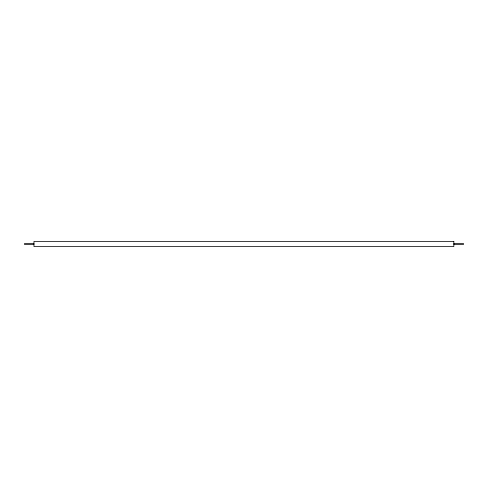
<?xml version="1.0" encoding="UTF-8"?>
<svg xmlns="http://www.w3.org/2000/svg" width="488" height="488" viewBox="0 0 488 488"><rect width="100%" height="100%" fill="white"/><g stroke="black" fill="none" stroke-linecap="round" stroke-linejoin="round"><path stroke-width="0.73" d="M33.965 243.634L24.4 243.634L24.4 244.366L33.965 244.366M453.84 243.634L463.6 243.634L463.6 244.366L453.84 244.366M453.84 241.438L33.965 241.438L33.965 246.562L453.84 246.562L453.84 241.438"/></g></svg>
